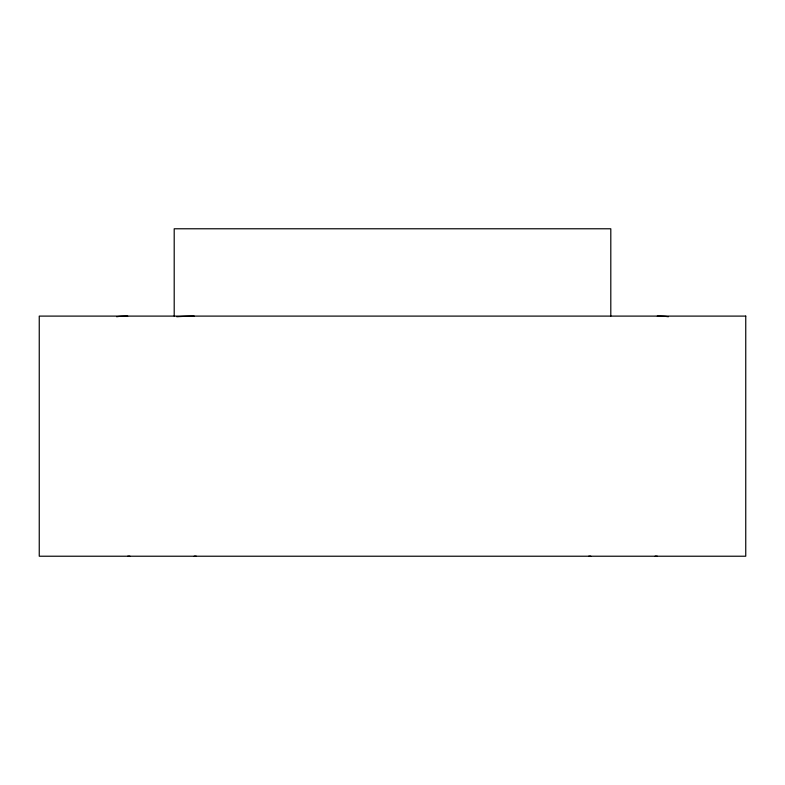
<?xml version="1.0" encoding="UTF-8"?>
<svg xmlns="http://www.w3.org/2000/svg" width="785" height="785" viewBox="0 0 785 785"><rect width="100%" height="100%" fill="white"/><g stroke="black" fill="none" stroke-linecap="round" stroke-linejoin="round"><path stroke-width="1.18" d="M610.799 316.1L610.799 228.778L174.201 228.778L174.201 316.1M176.772 316.738A47.473 4.71 -5.7 0 1 194.199 316.11M196.23 556.182A47.473 4.71 5.7 0 1 194.199 556.202M116.661 316.738A47.473 4.71 5.7 0 1 127.729 316.11M129.898 556.182A47.473 4.71 -5.7 0 1 127.729 556.202M590.801 556.202A47.473 4.71 -5.7 0 1 588.77 556.182M657.271 316.11A47.473 4.71 -5.7 0 1 668.339 316.738M657.271 556.202A47.473 4.71 5.7 0 1 655.102 556.182M745.75 316.1L39.25 316.1L39.25 556.222L745.75 556.222L745.75 316.1"/></g></svg>
